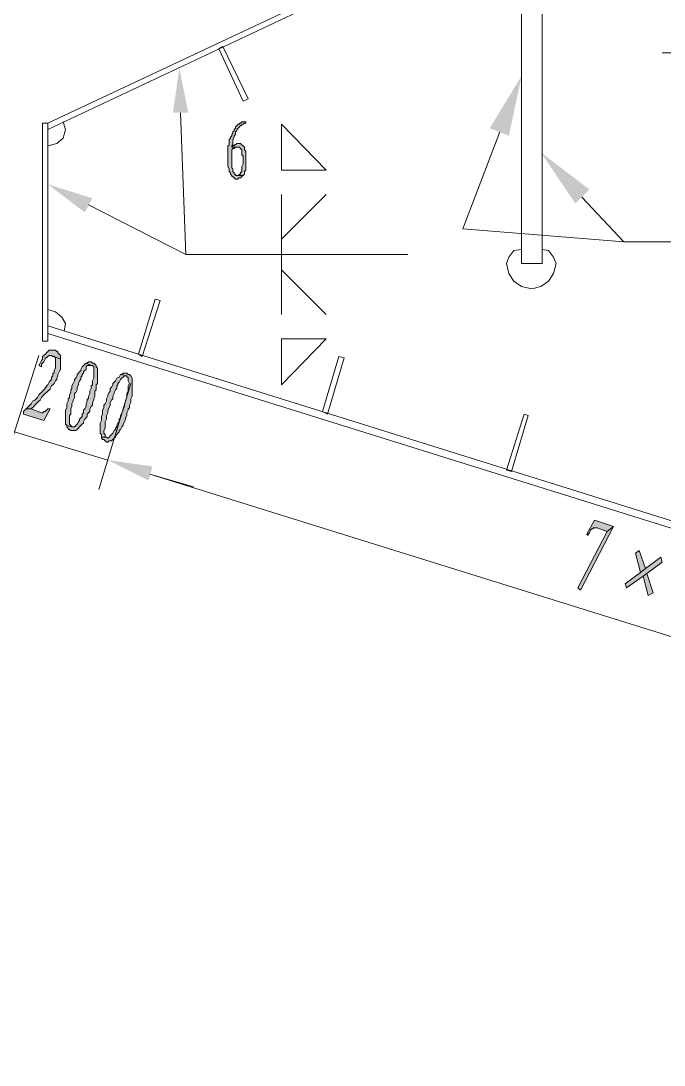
# Model space of a CAD drawing. Header units: millimetres. Extents: x 24 to 410, y 10 to 282.
# Drawn here: x 37.34 to 58.65, y 195.03 to 229.66 of the extents above; entities that cross this region are included whole.
import ezdxf

# ---------------------------------------------------------------- set-up
doc = ezdxf.new("R2010")
doc.units = ezdxf.units.MM

msp = doc.modelspace()

# ---------------------------------------------------------------- hatches: boundary and pattern name
h = msp.add_hatch(color=256)
h.dxf.hatch_style = 2
h.paths.add_polyline_path([(42.375667, 226.610333), (42.587333, 228.092), (42.883667, 226.610333)])
h = msp.add_hatch(color=256)
h.dxf.hatch_style = 2
h.paths.add_polyline_path([(42.375667, 226.610333), (42.587333, 228.092), (42.883667, 226.610333)])
h = msp.add_hatch(color=256)
h.dxf.hatch_style = 2
h.paths.add_polyline_path([(52.874333, 226.102333), (53.932667, 227.838), (53.509333, 225.848333)])
h = msp.add_hatch(color=256)
h.dxf.hatch_style = 2
h.paths.add_polyline_path([(44.788667, 226.314), (44.661667, 226.314), (44.619333, 226.271667), (44.577, 226.271667), (44.577, 226.229333), (44.534667, 226.229333), (44.492333, 226.187), (44.45, 226.144667), (44.45, 226.102333), (44.407667, 226.06), (44.407667, 226.017667), (44.365333, 225.975333), (44.365333, 225.933), (44.323, 225.890667), (44.323, 225.848333), (44.280667, 225.806), (44.280667, 225.763667), (44.238333, 225.721333), (44.238333, 225.552), (44.196, 225.509667), (44.196, 225.467333), (44.196, 225.425), (44.196, 224.832333), (44.238333, 224.747667), (44.238333, 224.663), (44.280667, 224.620667), (44.280667, 224.578333), (44.323, 224.536), (44.323, 224.493667), (44.365333, 224.493667), (44.407667, 224.451333), (44.45, 224.409), (44.534667, 224.409), (44.534667, 224.451333), (44.619333, 224.451333), (44.661667, 224.493667), (44.704, 224.536), (44.45, 224.536), (44.45, 224.578333), (44.407667, 224.578333), (44.407667, 224.620667), (44.365333, 224.663), (44.365333, 224.747667), (44.323, 224.79), (44.323, 225.382667), (44.365333, 225.425), (44.407667, 225.425), (44.45, 225.467333), (44.534667, 225.467333), (44.323, 225.467333), (44.323, 225.509667), (44.365333, 225.552), (44.365333, 225.721333), (44.407667, 225.806), (44.407667, 225.848333), (44.45, 225.890667), (44.45, 225.975333), (44.492333, 226.017667), (44.492333, 226.06), (44.534667, 226.102333), (44.577, 226.144667), (44.619333, 226.187), (44.661667, 226.187), (44.661667, 226.229333), (44.704, 226.229333), (44.746333, 226.271667), (44.788667, 226.271667)])
h = msp.add_hatch(color=256)
h.dxf.hatch_style = 2
h.paths.add_polyline_path([(44.577, 225.594333), (44.492333, 225.594333), (44.45, 225.552), (44.407667, 225.552), (44.407667, 225.509667), (44.365333, 225.509667), (44.323, 225.467333), (44.577, 225.467333), (44.619333, 225.425), (44.661667, 225.382667), (44.661667, 225.213333), (44.704, 225.171), (44.704, 224.917), (44.661667, 224.832333), (44.661667, 224.747667), (44.661667, 224.705333), (44.661667, 224.663), (44.619333, 224.620667), (44.619333, 224.578333), (44.577, 224.578333), (44.534667, 224.536), (44.492333, 224.536), (44.704, 224.536), (44.746333, 224.578333), (44.746333, 224.663), (44.788667, 224.705333), (44.788667, 225.340333), (44.746333, 225.382667), (44.746333, 225.467333), (44.704, 225.509667), (44.661667, 225.552), (44.619333, 225.594333)])
h = msp.add_hatch(color=256)
h.dxf.hatch_style = 2
h.paths.add_polyline_path([(55.710667, 223.604667), (54.567667, 225.298), (56.176333, 224.070333)])
h = msp.add_hatch(color=256)
h.dxf.hatch_style = 2
h.paths.add_polyline_path([(39.454667, 223.308333), (38.227, 224.239667), (39.708667, 223.774)])
h = msp.add_hatch(color=256)
h.dxf.hatch_style = 2
h.paths.add_polyline_path([(38.650369, 218.44), (38.354035, 218.567), (38.396369, 218.524667), (38.438702, 218.524667), (38.481035, 218.482333), (38.481035, 218.143667), (38.438702, 218.059), (38.438702, 217.974333), (38.396369, 217.974333), (38.396369, 217.889667), (38.354035, 217.847333), (38.354035, 217.762667), (38.311702, 217.720333), (38.269369, 217.678), (38.227035, 217.593333), (38.184702, 217.551), (38.184702, 217.508667), (38.142369, 217.508667), (38.142369, 217.466333), (38.100035, 217.424), (38.057702, 217.381667), (38.015369, 217.339333), (37.973035, 217.297), (37.930702, 217.254667), (37.888369, 217.17), (37.846035, 217.127667), (37.803702, 217.085333), (37.719035, 217.043), (37.676702, 216.958333), (37.634369, 216.916), (37.549702, 216.831333), (37.507369, 216.789), (37.676702, 216.789), (37.761369, 216.873667), (37.803702, 216.916), (37.846035, 216.958333), (37.888369, 217.000667), (37.930702, 217.043), (37.973035, 217.085333), (38.015369, 217.17), (38.057702, 217.212333), (38.100035, 217.254667), (38.142369, 217.297), (38.184702, 217.339333), (38.227035, 217.381667), (38.269369, 217.424), (38.311702, 217.424), (38.311702, 217.466333), (38.354035, 217.551), (38.396369, 217.593333), (38.438702, 217.635667), (38.481035, 217.720333), (38.523369, 217.762667), (38.523369, 217.805), (38.565702, 217.889667), (38.565702, 217.932), (38.608035, 218.016667), (38.650369, 218.101333)])
h = msp.add_hatch(color=256)
h.dxf.hatch_style = 2
h.paths.add_polyline_path([(38.481, 218.736333), (38.269333, 218.736333), (38.227, 218.694), (38.184667, 218.651667), (38.142333, 218.609333), (38.1, 218.567), (38.057667, 218.524667), (38.057667, 218.44), (38.015333, 218.397667), (37.973, 218.313), (37.930667, 218.228333), (38.015333, 218.186), (38.015333, 218.270667), (38.057667, 218.313), (38.1, 218.355333), (38.142333, 218.44), (38.142333, 218.482333), (38.184667, 218.482333), (38.227, 218.524667), (38.269333, 218.567), (38.311667, 218.567), (38.354, 218.567), (38.650333, 218.44), (38.650333, 218.567), (38.608, 218.609333), (38.565667, 218.651667), (38.565667, 218.694), (38.523333, 218.694)])
h = msp.add_hatch(color=256)
h.dxf.hatch_style = 2
h.paths.add_polyline_path([(39.497, 218.313), (39.454667, 218.270667), (39.412333, 218.228333), (39.37, 218.186), (39.327667, 218.101333), (39.327667, 218.059), (39.285333, 218.016667), (39.243, 217.974333), (39.200667, 217.932), (39.200667, 217.889667), (39.158333, 217.805), (39.116, 217.762667), (39.116, 217.720333), (39.073667, 217.635667), (39.031333, 217.551), (39.031333, 217.466333), (38.989, 217.424), (38.989, 217.339333), (38.946667, 217.254667), (38.946667, 217.17), (38.904333, 217.127667), (38.904333, 217.043), (38.862, 216.958333), (38.862, 216.831333), (38.819667, 216.746667), (38.819667, 216.704333), (38.819667, 216.281), (38.862, 216.238667), (39.031333, 216.196333), (38.989, 216.238667), (38.946667, 216.281), (38.946667, 216.577333), (38.989, 216.619667), (38.989, 216.789), (39.031333, 216.873667), (39.031333, 216.958333), (39.073667, 217.043), (39.073667, 217.085333), (39.116, 217.17), (39.116, 217.297), (39.158333, 217.339333), (39.200667, 217.424), (39.200667, 217.508667), (39.243, 217.593333), (39.243, 217.635667), (39.285333, 217.720333), (39.327667, 217.762667), (39.327667, 217.847333), (39.37, 217.889667), (39.37, 217.932), (39.412333, 217.974333), (39.412333, 218.016667), (39.454667, 218.059), (39.497, 218.101333), (39.497, 218.186), (39.539333, 218.228333), (39.666333, 218.228333)])
h = msp.add_hatch(color=256)
h.dxf.hatch_style = 2
h.paths.add_polyline_path([(39.708702, 218.313), (39.666369, 218.355333), (39.581702, 218.355333), (39.539369, 218.313), (39.497035, 218.313), (39.666369, 218.228333), (39.708702, 218.228333), (39.751035, 218.186), (39.751035, 217.805), (39.708702, 217.720333), (39.708702, 217.593333), (39.666369, 217.551), (39.666369, 217.466333), (39.624035, 217.381667), (39.624035, 217.297), (39.581702, 217.212333), (39.581702, 217.127667), (39.539369, 217.127667), (39.539369, 217.043), (39.497035, 216.958333), (39.497035, 216.873667), (39.454702, 216.789), (39.412369, 216.746667), (39.412369, 216.662), (39.370035, 216.619667), (39.370035, 216.535), (39.327702, 216.492667), (39.285369, 216.450333), (39.285369, 216.408), (39.243035, 216.365667), (39.200702, 216.281), (39.158369, 216.238667), (39.116035, 216.196333), (39.031369, 216.196333), (38.862035, 216.238667), (38.862035, 216.196333), (38.904369, 216.154), (38.904369, 216.111667), (38.946702, 216.111667), (38.989035, 216.069333), (39.158369, 216.069333), (39.200702, 216.111667), (39.243035, 216.154), (39.285369, 216.196333), (39.327702, 216.238667), (39.370035, 216.281), (39.412369, 216.323333), (39.412369, 216.365667), (39.454702, 216.450333), (39.497035, 216.492667), (39.539369, 216.535), (39.539369, 216.619667), (39.581702, 216.662), (39.624035, 216.704333), (39.624035, 216.789), (39.666369, 216.873667), (39.708702, 216.916), (39.708702, 217.000667), (39.751035, 217.085333), (39.751035, 217.127667), (39.793369, 217.212333), (39.793369, 217.381667), (39.835702, 217.424), (39.835702, 217.593333), (39.878035, 217.635667), (39.878035, 218.143667), (39.835702, 218.186), (39.835702, 218.228333), (39.793369, 218.270667), (39.751035, 218.313)])
h = msp.add_hatch(color=256)
h.dxf.hatch_style = 2
h.paths.add_polyline_path([(40.682298, 217.932), (40.639965, 217.932), (40.597631, 217.847333), (40.512965, 217.805), (40.470631, 217.720333), (40.428298, 217.678), (40.385965, 217.635667), (40.385965, 217.593333), (40.343631, 217.508667), (40.301298, 217.466333), (40.301298, 217.381667), (40.258965, 217.339333), (40.216631, 217.254667), (40.216631, 217.212333), (40.174298, 217.127667), (40.174298, 217.043), (40.131965, 216.958333), (40.089631, 216.916), (40.089631, 216.831333), (40.047298, 216.746667), (40.047298, 216.619667), (40.004965, 216.535), (40.004965, 216.408), (39.962631, 216.323333), (39.962631, 215.984667), (40.004965, 215.942333), (40.004965, 215.857667), (40.174298, 215.857667), (40.131965, 215.857667), (40.131965, 215.9), (40.131965, 215.942333), (40.089631, 215.984667), (40.089631, 216.069333), (40.131965, 216.154), (40.131965, 216.365667), (40.174298, 216.450333), (40.174298, 216.577333), (40.216631, 216.662), (40.216631, 216.746667), (40.258965, 216.831333), (40.301298, 216.916), (40.301298, 217.000667), (40.343631, 217.085333), (40.385965, 217.127667), (40.385965, 217.212333), (40.428298, 217.297), (40.428298, 217.339333), (40.470631, 217.424), (40.512965, 217.466333), (40.512965, 217.551), (40.555298, 217.593333), (40.555298, 217.635667), (40.597631, 217.678), (40.639965, 217.762667), (40.682298, 217.805), (40.724631, 217.847333), (40.766965, 217.889667), (40.809298, 217.889667)])
h = msp.add_hatch(color=256)
h.dxf.hatch_style = 2
h.paths.add_polyline_path([(40.851667, 217.974333), (40.724667, 217.974333), (40.682333, 217.932), (40.809333, 217.889667), (40.851667, 217.889667), (40.851667, 217.847333), (40.894, 217.847333), (40.894, 217.805), (40.894, 217.720333), (40.936333, 217.635667), (40.894, 217.551), (40.894, 217.381667), (40.851667, 217.297), (40.851667, 217.17), (40.809333, 217.085333), (40.809333, 217.043), (40.767, 216.958333), (40.767, 216.873667), (40.724667, 216.789), (40.724667, 216.746667), (40.682333, 216.662), (40.64, 216.577333), (40.64, 216.492667), (40.597667, 216.450333), (40.597667, 216.365667), (40.555333, 216.323333), (40.513, 216.238667), (40.513, 216.196333), (40.470667, 216.154), (40.470667, 216.111667), (40.428333, 216.069333), (40.386, 215.984667), (40.343667, 215.942333), (40.301333, 215.9), (40.259, 215.857667), (40.216667, 215.815333), (40.174333, 215.857667), (40.005, 215.857667), (40.005, 215.815333), (40.047333, 215.773), (40.089667, 215.773), (40.132, 215.730667), (40.174333, 215.688333), (40.216667, 215.688333), (40.259, 215.730667), (40.343667, 215.730667), (40.386, 215.773), (40.428333, 215.815333), (40.470667, 215.857667), (40.513, 215.942333), (40.555333, 215.984667), (40.597667, 216.027), (40.597667, 216.069333), (40.64, 216.111667), (40.682333, 216.196333), (40.724667, 216.238667), (40.724667, 216.281), (40.767, 216.365667), (40.809333, 216.450333), (40.809333, 216.492667), (40.851667, 216.577333), (40.851667, 216.662), (40.894, 216.746667), (40.894, 216.789), (40.936333, 216.831333), (40.936333, 216.916), (40.978667, 217.000667), (40.978667, 217.127667), (41.021, 217.212333), (41.021, 217.805), (40.978667, 217.889667), (40.936333, 217.932), (40.894, 217.932)])
h = msp.add_hatch(color=256)
h.dxf.hatch_style = 2
h.paths.add_polyline_path([(38.311667, 216.789), (38.227, 216.789), (38.184667, 216.746667), (38.142333, 216.704333), (38.1, 216.704333), (38.057667, 216.662), (38.015333, 216.662), (37.676667, 216.789), (37.507333, 216.789), (37.422667, 216.704333), (37.422667, 216.619667), (38.1, 216.408)])
h = msp.add_hatch(color=256)
h.dxf.hatch_style = 2
h.paths.add_polyline_path([(41.698333, 214.884), (41.571333, 214.418333), (40.216667, 215.095667)])
h = msp.add_hatch(color=256)
h.dxf.hatch_style = 2
h.paths.add_polyline_path([(41.698333, 214.884), (41.571333, 214.418333), (40.216667, 215.095667)])
h = msp.add_hatch(color=256)
h.dxf.hatch_style = 2
h.paths.add_polyline_path([(56.980667, 212.894333), (56.345667, 213.106), (56.091667, 212.640333), (56.134, 212.598), (56.134, 212.640333), (56.176333, 212.682667), (56.218667, 212.767333), (56.261, 212.809667), (56.303333, 212.809667), (56.303333, 212.852), (56.430333, 212.852), (56.769, 212.725)])
h = msp.add_hatch(color=256)
h.dxf.hatch_style = 2
h.paths.add_polyline_path([(56.980667, 212.894333), (56.769, 212.725), (55.795333, 210.862333), (55.88, 210.777667)])
h = msp.add_hatch(color=256)
h.dxf.hatch_style = 2
h.paths.add_polyline_path([(57.827333, 212.09), (57.700333, 212.005333), (57.869667, 211.370333), (58.039, 211.497333)])
h = msp.add_hatch(color=256)
h.dxf.hatch_style = 2
h.paths.add_polyline_path([(58.547, 211.878333), (58.039, 211.497333), (57.869667, 211.370333), (57.361667, 210.989333), (57.404, 210.862333), (57.954333, 211.243333), (58.081333, 211.328), (58.589333, 211.709)])
h = msp.add_hatch(color=256)
h.dxf.hatch_style = 2
h.paths.add_polyline_path([(58.081333, 211.328), (57.954333, 211.243333), (58.123667, 210.608333), (58.293, 210.693)])

# ---------------------------------------------------------------- linework, layer by layer
at = {"lineweight": 0}
for points in [[(38.227, 226.271667), (72.093667, 242.189)], [(38.227, 226.06), (71.839667, 241.892667)], [(53.932667, 221.615), (53.932667, 240.580333)], [(54.61, 221.615), (54.61, 240.580333), (53.932667, 240.580333)], [(44.704, 226.991333), (43.899667, 228.727), (44.026667, 228.811667)], [(44.704, 226.991333), (44.873333, 227.076), (44.026667, 228.811667)], [(58.589333, 228.6), (61.171667, 228.6)], [(42.629667, 226.610333), (42.799, 221.911333), (50.165, 221.911333)], [(42.629667, 226.610333), (42.799, 221.911333), (50.165, 221.911333)], [(38.057667, 226.271667), (38.057667, 219.032667)], [(38.057667, 226.271667), (38.227, 226.271667)], [(38.227, 225.509667), (38.523333, 225.594333), (38.735, 225.763667), (38.819667, 226.06), (38.735, 226.314)], [(38.227, 226.271667), (38.227, 219.032667)], [(53.213, 225.975333), (51.985333, 222.758), (57.319333, 222.334667)], [(45.973965, 223.901), (45.973965, 221.911333)], [(47.455631, 223.901), (45.973965, 222.419333)], [(55.922333, 223.816333), (57.319333, 222.334667), (61.129333, 222.334667)], [(39.581667, 223.562333), (42.799, 221.911333), (50.165, 221.911333)], [(53.932667, 222.080667), (53.678667, 222.038333), (53.509333, 221.826667), (53.424667, 221.615), (53.509333, 221.276333), (53.678667, 221.022333), (53.932667, 220.853), (54.271333, 220.768333), (54.567667, 220.853), (54.821667, 221.022333), (54.991, 221.276333), (55.075667, 221.615), (54.991, 221.826667), (54.821667, 222.038333), (54.61, 222.080667)], [(45.973965, 219.921667), (45.973965, 221.911333)], [(47.455631, 219.921667), (45.973965, 221.403333)], [(54.61, 221.615), (53.932667, 221.615)], [(41.952333, 220.387333), (41.783, 220.429667), (41.232667, 218.609333)], [(41.952333, 220.387333), (41.359667, 218.524667), (41.232667, 218.609333)], [(38.777333, 219.371333), (38.819667, 219.625333), (38.692667, 219.837), (38.481, 220.006333), (38.227, 220.091)], [(38.227, 219.540667), (145.457333, 186.012667)], [(38.227, 219.286667), (145.415, 185.801)], [(38.227, 219.032667), (38.057667, 219.032667)], [(37.930667, 218.567), (36.83, 215.095667)], [(48.048333, 218.482333), (47.879, 218.524667), (47.328667, 216.704333)], [(48.048333, 218.482333), (47.498, 216.619667), (47.328667, 216.704333)], [(40.978667, 217.635667), (39.920333, 214.122)], [(40.978667, 217.635667), (39.920333, 214.122)], [(54.144333, 216.577333), (54.017333, 216.619667), (53.424667, 214.757)], [(54.144333, 216.577333), (53.594, 214.714667), (53.424667, 214.757)], [(37.126333, 216.027), (40.216667, 215.095667)], [(41.613667, 214.63), (43.053, 214.206667)], [(41.613667, 214.63), (81.534, 202.184)]]:
    msp.add_lwpolyline(points, dxfattribs=at)
for points in [[(44.788667, 226.314), (44.661667, 226.314), (44.619333, 226.271667), (44.577, 226.271667), (44.577, 226.229333), (44.534667, 226.229333), (44.492333, 226.187), (44.45, 226.144667), (44.45, 226.102333), (44.407667, 226.06), (44.407667, 226.017667), (44.365333, 225.975333), (44.365333, 225.933), (44.323, 225.890667), (44.323, 225.848333), (44.280667, 225.806), (44.280667, 225.763667), (44.238333, 225.721333), (44.238333, 225.552), (44.196, 225.509667), (44.196, 225.467333), (44.196, 225.425), (44.196, 224.832333), (44.238333, 224.747667), (44.238333, 224.663), (44.280667, 224.620667), (44.280667, 224.578333), (44.323, 224.536), (44.323, 224.493667), (44.365333, 224.493667), (44.407667, 224.451333), (44.45, 224.409), (44.534667, 224.409), (44.534667, 224.451333), (44.619333, 224.451333), (44.661667, 224.493667), (44.704, 224.536), (44.45, 224.536), (44.45, 224.578333), (44.407667, 224.578333), (44.407667, 224.620667), (44.365333, 224.663), (44.365333, 224.747667), (44.323, 224.79), (44.323, 225.382667), (44.365333, 225.425), (44.407667, 225.425), (44.45, 225.467333), (44.534667, 225.467333), (44.323, 225.467333), (44.323, 225.509667), (44.365333, 225.552), (44.365333, 225.721333), (44.407667, 225.806), (44.407667, 225.848333), (44.45, 225.890667), (44.45, 225.975333), (44.492333, 226.017667), (44.492333, 226.06), (44.534667, 226.102333), (44.577, 226.144667), (44.619333, 226.187), (44.661667, 226.187), (44.661667, 226.229333), (44.704, 226.229333), (44.746333, 226.271667), (44.788667, 226.271667)], [(45.973965, 224.705333), (45.973965, 226.229333), (47.455631, 224.705333)], [(44.577, 225.594333), (44.492333, 225.594333), (44.45, 225.552), (44.407667, 225.552), (44.407667, 225.509667), (44.365333, 225.509667), (44.323, 225.467333), (44.577, 225.467333), (44.619333, 225.425), (44.661667, 225.382667), (44.661667, 225.213333), (44.704, 225.171), (44.704, 224.917), (44.661667, 224.832333), (44.661667, 224.747667), (44.661667, 224.705333), (44.661667, 224.663), (44.619333, 224.620667), (44.619333, 224.578333), (44.577, 224.578333), (44.534667, 224.536), (44.492333, 224.536), (44.704, 224.536), (44.746333, 224.578333), (44.746333, 224.663), (44.788667, 224.705333), (44.788667, 225.340333), (44.746333, 225.382667), (44.746333, 225.467333), (44.704, 225.509667), (44.661667, 225.552), (44.619333, 225.594333)], [(45.973965, 219.117333), (45.973965, 217.593333), (47.455631, 219.117333)], [(38.650369, 218.44), (38.354035, 218.567), (38.396369, 218.524667), (38.438702, 218.524667), (38.481035, 218.482333), (38.481035, 218.143667), (38.438702, 218.059), (38.438702, 217.974333), (38.396369, 217.974333), (38.396369, 217.889667), (38.354035, 217.847333), (38.354035, 217.762667), (38.311702, 217.720333), (38.269369, 217.678), (38.227035, 217.593333), (38.184702, 217.551), (38.184702, 217.508667), (38.142369, 217.508667), (38.142369, 217.466333), (38.100035, 217.424), (38.057702, 217.381667), (38.015369, 217.339333), (37.973035, 217.297), (37.930702, 217.254667), (37.888369, 217.17), (37.846035, 217.127667), (37.803702, 217.085333), (37.719035, 217.043), (37.676702, 216.958333), (37.634369, 216.916), (37.549702, 216.831333), (37.507369, 216.789), (37.676702, 216.789), (37.761369, 216.873667), (37.803702, 216.916), (37.846035, 216.958333), (37.888369, 217.000667), (37.930702, 217.043), (37.973035, 217.085333), (38.015369, 217.17), (38.057702, 217.212333), (38.100035, 217.254667), (38.142369, 217.297), (38.184702, 217.339333), (38.227035, 217.381667), (38.269369, 217.424), (38.311702, 217.424), (38.311702, 217.466333), (38.354035, 217.551), (38.396369, 217.593333), (38.438702, 217.635667), (38.481035, 217.720333), (38.523369, 217.762667), (38.523369, 217.805), (38.565702, 217.889667), (38.565702, 217.932), (38.608035, 218.016667), (38.650369, 218.101333)], [(38.481, 218.736333), (38.269333, 218.736333), (38.227, 218.694), (38.184667, 218.651667), (38.142333, 218.609333), (38.1, 218.567), (38.057667, 218.524667), (38.057667, 218.44), (38.015333, 218.397667), (37.973, 218.313), (37.930667, 218.228333), (38.015333, 218.186), (38.015333, 218.270667), (38.057667, 218.313), (38.1, 218.355333), (38.142333, 218.44), (38.142333, 218.482333), (38.184667, 218.482333), (38.227, 218.524667), (38.269333, 218.567), (38.311667, 218.567), (38.354, 218.567), (38.650333, 218.44), (38.650333, 218.567), (38.608, 218.609333), (38.565667, 218.651667), (38.565667, 218.694), (38.523333, 218.694)], [(39.497, 218.313), (39.454667, 218.270667), (39.412333, 218.228333), (39.37, 218.186), (39.327667, 218.101333), (39.327667, 218.059), (39.285333, 218.016667), (39.243, 217.974333), (39.200667, 217.932), (39.200667, 217.889667), (39.158333, 217.805), (39.116, 217.762667), (39.116, 217.720333), (39.073667, 217.635667), (39.031333, 217.551), (39.031333, 217.466333), (38.989, 217.424), (38.989, 217.339333), (38.946667, 217.254667), (38.946667, 217.17), (38.904333, 217.127667), (38.904333, 217.043), (38.862, 216.958333), (38.862, 216.831333), (38.819667, 216.746667), (38.819667, 216.704333), (38.819667, 216.281), (38.862, 216.238667), (39.031333, 216.196333), (38.989, 216.238667), (38.946667, 216.281), (38.946667, 216.577333), (38.989, 216.619667), (38.989, 216.789), (39.031333, 216.873667), (39.031333, 216.958333), (39.073667, 217.043), (39.073667, 217.085333), (39.116, 217.17), (39.116, 217.297), (39.158333, 217.339333), (39.200667, 217.424), (39.200667, 217.508667), (39.243, 217.593333), (39.243, 217.635667), (39.285333, 217.720333), (39.327667, 217.762667), (39.327667, 217.847333), (39.37, 217.889667), (39.37, 217.932), (39.412333, 217.974333), (39.412333, 218.016667), (39.454667, 218.059), (39.497, 218.101333), (39.497, 218.186), (39.539333, 218.228333), (39.666333, 218.228333)], [(39.708702, 218.313), (39.666369, 218.355333), (39.581702, 218.355333), (39.539369, 218.313), (39.497035, 218.313), (39.666369, 218.228333), (39.708702, 218.228333), (39.751035, 218.186), (39.751035, 217.805), (39.708702, 217.720333), (39.708702, 217.593333), (39.666369, 217.551), (39.666369, 217.466333), (39.624035, 217.381667), (39.624035, 217.297), (39.581702, 217.212333), (39.581702, 217.127667), (39.539369, 217.127667), (39.539369, 217.043), (39.497035, 216.958333), (39.497035, 216.873667), (39.454702, 216.789), (39.412369, 216.746667), (39.412369, 216.662), (39.370035, 216.619667), (39.370035, 216.535), (39.327702, 216.492667), (39.285369, 216.450333), (39.285369, 216.408), (39.243035, 216.365667), (39.200702, 216.281), (39.158369, 216.238667), (39.116035, 216.196333), (39.031369, 216.196333), (38.862035, 216.238667), (38.862035, 216.196333), (38.904369, 216.154), (38.904369, 216.111667), (38.946702, 216.111667), (38.989035, 216.069333), (39.158369, 216.069333), (39.200702, 216.111667), (39.243035, 216.154), (39.285369, 216.196333), (39.327702, 216.238667), (39.370035, 216.281), (39.412369, 216.323333), (39.412369, 216.365667), (39.454702, 216.450333), (39.497035, 216.492667), (39.539369, 216.535), (39.539369, 216.619667), (39.581702, 216.662), (39.624035, 216.704333), (39.624035, 216.789), (39.666369, 216.873667), (39.708702, 216.916), (39.708702, 217.000667), (39.751035, 217.085333), (39.751035, 217.127667), (39.793369, 217.212333), (39.793369, 217.381667), (39.835702, 217.424), (39.835702, 217.593333), (39.878035, 217.635667), (39.878035, 218.143667), (39.835702, 218.186), (39.835702, 218.228333), (39.793369, 218.270667), (39.751035, 218.313)], [(40.682298, 217.932), (40.639965, 217.932), (40.597631, 217.847333), (40.512965, 217.805), (40.470631, 217.720333), (40.428298, 217.678), (40.385965, 217.635667), (40.385965, 217.593333), (40.343631, 217.508667), (40.301298, 217.466333), (40.301298, 217.381667), (40.258965, 217.339333), (40.216631, 217.254667), (40.216631, 217.212333), (40.174298, 217.127667), (40.174298, 217.043), (40.131965, 216.958333), (40.089631, 216.916), (40.089631, 216.831333), (40.047298, 216.746667), (40.047298, 216.619667), (40.004965, 216.535), (40.004965, 216.408), (39.962631, 216.323333), (39.962631, 215.984667), (40.004965, 215.942333), (40.004965, 215.857667), (40.174298, 215.857667), (40.131965, 215.857667), (40.131965, 215.9), (40.131965, 215.942333), (40.089631, 215.984667), (40.089631, 216.069333), (40.131965, 216.154), (40.131965, 216.365667), (40.174298, 216.450333), (40.174298, 216.577333), (40.216631, 216.662), (40.216631, 216.746667), (40.258965, 216.831333), (40.301298, 216.916), (40.301298, 217.000667), (40.343631, 217.085333), (40.385965, 217.127667), (40.385965, 217.212333), (40.428298, 217.297), (40.428298, 217.339333), (40.470631, 217.424), (40.512965, 217.466333), (40.512965, 217.551), (40.555298, 217.593333), (40.555298, 217.635667), (40.597631, 217.678), (40.639965, 217.762667), (40.682298, 217.805), (40.724631, 217.847333), (40.766965, 217.889667), (40.809298, 217.889667)], [(40.851667, 217.974333), (40.724667, 217.974333), (40.682333, 217.932), (40.809333, 217.889667), (40.851667, 217.889667), (40.851667, 217.847333), (40.894, 217.847333), (40.894, 217.805), (40.894, 217.720333), (40.936333, 217.635667), (40.894, 217.551), (40.894, 217.381667), (40.851667, 217.297), (40.851667, 217.17), (40.809333, 217.085333), (40.809333, 217.043), (40.767, 216.958333), (40.767, 216.873667), (40.724667, 216.789), (40.724667, 216.746667), (40.682333, 216.662), (40.64, 216.577333), (40.64, 216.492667), (40.597667, 216.450333), (40.597667, 216.365667), (40.555333, 216.323333), (40.513, 216.238667), (40.513, 216.196333), (40.470667, 216.154), (40.470667, 216.111667), (40.428333, 216.069333), (40.386, 215.984667), (40.343667, 215.942333), (40.301333, 215.9), (40.259, 215.857667), (40.216667, 215.815333), (40.174333, 215.857667), (40.005, 215.857667), (40.005, 215.815333), (40.047333, 215.773), (40.089667, 215.773), (40.132, 215.730667), (40.174333, 215.688333), (40.216667, 215.688333), (40.259, 215.730667), (40.343667, 215.730667), (40.386, 215.773), (40.428333, 215.815333), (40.470667, 215.857667), (40.513, 215.942333), (40.555333, 215.984667), (40.597667, 216.027), (40.597667, 216.069333), (40.64, 216.111667), (40.682333, 216.196333), (40.724667, 216.238667), (40.724667, 216.281), (40.767, 216.365667), (40.809333, 216.450333), (40.809333, 216.492667), (40.851667, 216.577333), (40.851667, 216.662), (40.894, 216.746667), (40.894, 216.789), (40.936333, 216.831333), (40.936333, 216.916), (40.978667, 217.000667), (40.978667, 217.127667), (41.021, 217.212333), (41.021, 217.805), (40.978667, 217.889667), (40.936333, 217.932), (40.894, 217.932)], [(38.311667, 216.789), (38.227, 216.789), (38.184667, 216.746667), (38.142333, 216.704333), (38.1, 216.704333), (38.057667, 216.662), (38.015333, 216.662), (37.676667, 216.789), (37.507333, 216.789), (37.422667, 216.704333), (37.422667, 216.619667), (38.1, 216.408)], [(56.980667, 212.894333), (56.345667, 213.106), (56.091667, 212.640333), (56.134, 212.598), (56.134, 212.640333), (56.176333, 212.682667), (56.218667, 212.767333), (56.261, 212.809667), (56.303333, 212.809667), (56.303333, 212.852), (56.430333, 212.852), (56.769, 212.725)], [(56.980667, 212.894333), (56.769, 212.725), (55.795333, 210.862333), (55.88, 210.777667)], [(57.827333, 212.09), (57.700333, 212.005333), (57.869667, 211.370333), (58.039, 211.497333)], [(58.547, 211.878333), (58.039, 211.497333), (57.869667, 211.370333), (57.361667, 210.989333), (57.404, 210.862333), (57.954333, 211.243333), (58.081333, 211.328), (58.589333, 211.709)], [(58.081333, 211.328), (57.954333, 211.243333), (58.123667, 210.608333), (58.293, 210.693)]]:
    msp.add_lwpolyline(points, close=True, dxfattribs=at)

doc.saveas('drawing.dxf')
